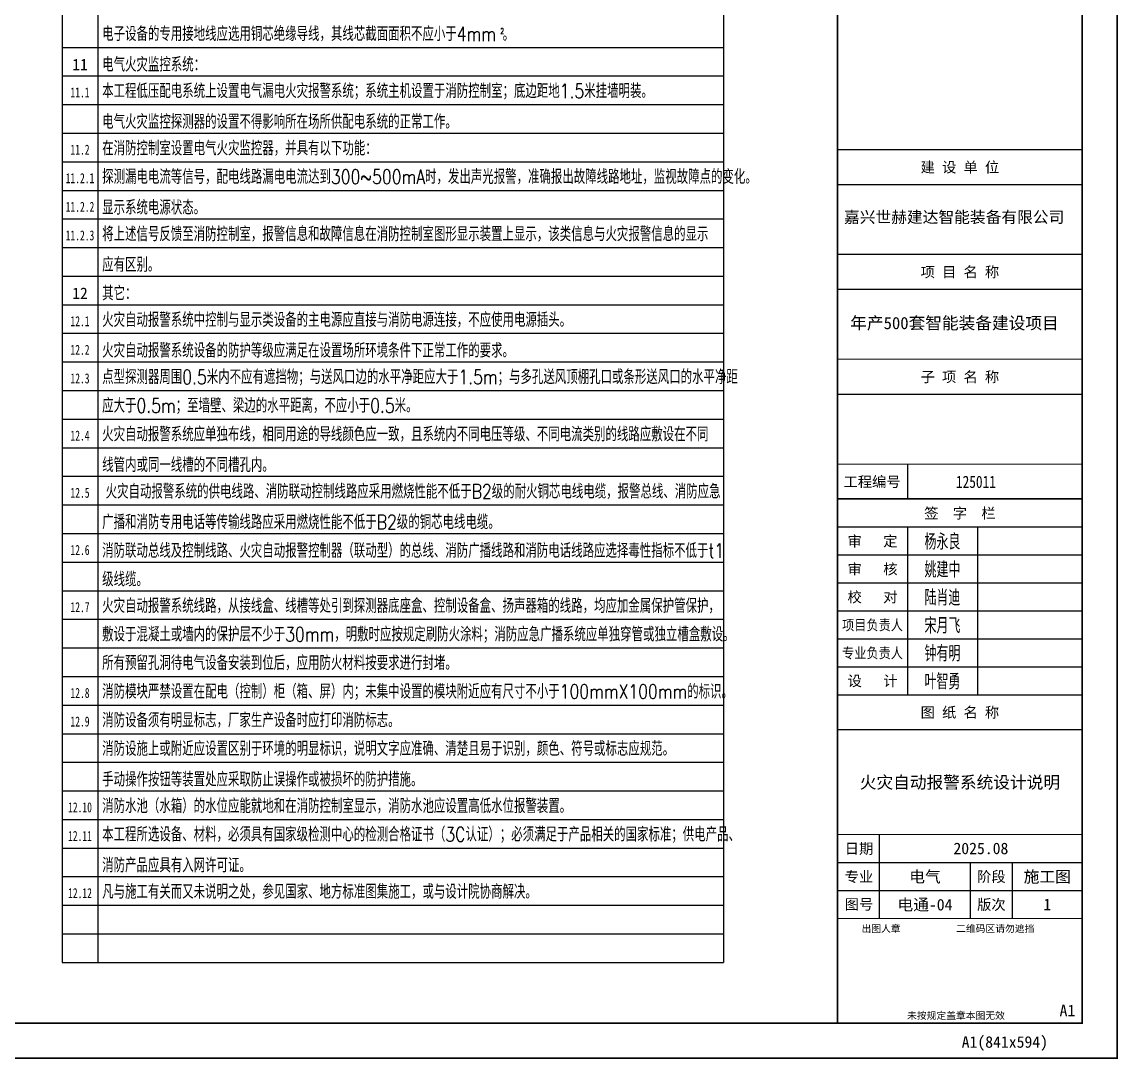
# Model space of a CAD drawing. Extents: x -1396510 to 1250330, y -1892470 to 1623980.
# Drawn here: x -1149680 to -1115182, y -157408 to -124766 of the extents above; entities that cross this region are included whole.
import ezdxf
from ezdxf.enums import TextEntityAlignment as Align

# ---------------------------------------------------------------- set-up
doc = ezdxf.new("R2010")
doc.units = 0
doc.header["$LTSCALE"] = 1000
doc.header["$MEASUREMENT"] = 0
doc.layers.get('Defpoints').update_dxf_attribs({"color": 210})
for name, color, linetype in [('0-cxFrame', 155, 'Continuous'), ('qianming', 155, 'Continuous'), ('TEL_TEXT', 7, 'Continuous'), ('经纶图框—文字', 3, 'Continuous')]:
    doc.layers.add(name, color=color, linetype=linetype)
doc.layers.add('0-cxText', color=131, linetype='Continuous', lineweight=25)
doc.styles.add('-宋体', font='', dxfattribs={"width": 0.8})
doc.styles.add('_TEL_DIM', font='SIMPLEX', dxfattribs={"width": 0.8, "height": 3.5, "bigfont": 'HZTXT'})
doc.styles.add('BZHZ', font='bzxw', dxfattribs={"width": 0.8, "bigfont": 'bzhz'})
doc.styles.add('cx_biaoti', font='')
doc.styles.add('cx_tuming', font='simhei.ttf')
doc.styles.add('cx_tuqian1', font='')
doc.styles.add('TKJY_宋体', font='', dxfattribs={"width": 0.8})
doc.styles.add('黑体', font='simhei.ttf', dxfattribs={"height": 12})
doc.styles.get('-宋体').set_extended_font_data('SimSun')
doc.styles.get('cx_biaoti').set_extended_font_data('SimSun')
doc.styles.get('cx_tuqian1').set_extended_font_data('SimSun')
doc.styles.get('TKJY_宋体').set_extended_font_data('SimSun')

# ---------------------------------------------------------------- blocks, each defined once
blk = doc.blocks.new('zjcx_lan_qianzi(Dragon)')
for p, q in [((-7000, 4800), (0, 4800)), ((-5000, 4800), (-5000, 0)), ((-3000, 4800), (-3000, 0)), ((-7000, 4000), (0, 4000)), ((-7000, 3200), (0, 3200)), ((-7000, 2400), (0, 2400)), ((-7000, 1600), (0, 1600)), ((-7000, 800), (0, 800))]:
    blk.add_line(p, q)
at = {"const_width": 30}
blk.add_lwpolyline([(-7000, 5600), (0, 5600)], dxfattribs=at)
blk.add_lwpolyline([(-7000, 5600), (0, 5600), (0, 0), (-7000, 0)], close=True, dxfattribs=at)
at = {"style": 'cx_biaoti'}
for s, p in [('签  字  栏', (-3500, 5200)), ('审   定', (-6000, 4400)), ('审   核', (-6000, 3600)), ('校   对', (-6000, 2800)), ('设   计', (-6000, 400))]:
    blk.add_text(s, height=300, dxfattribs=at).set_placement(p, align=Align.MIDDLE)
at = {"style": 'cx_biaoti', "width": 0.85}
for s, p in [('项目负责人', (-6000, 2000)), ('专业负责人', (-6000, 1200))]:
    blk.add_text(s, height=300, dxfattribs=at).set_placement(p, align=Align.MIDDLE)
blk = doc.blocks.new('T-签字(Dragon)')
at = {"layer": '0-cxFrame'}
blk.add_blockref('zjcx_lan_qianzi(Dragon)', (0, 0), dxfattribs=at)
at = {"layer": 'qianming', "style": 'BZHZ', "width": 0.8}
for s, p in [('杨永良', (-4000, 4400)), ('姚建中', (-4000, 3600)), ('陆肖迪', (-4000, 2800)), ('宋月飞', (-4000, 2000)), ('钟有明', (-4000, 1200)), ('叶智勇', (-4000, 400))]:
    blk.add_text(s, height=450, dxfattribs=at).set_placement(p, align=Align.MIDDLE)
blk = doc.blocks.new('zjcx_lan_tuming(Dragon)')
for p, q in [((-7000, 8400), (0, 8400)), ((-5800, 3000), (-5800, 5400)), ((-7000, 4600), (0, 4600)), ((-3200, 3000), (-3200, 4600)), ((-2000, 3000), (-2000, 4600)), ((-7000, 3800), (0, 3800))]:
    blk.add_line(p, q)
at = {"const_width": 30}
for points in [[(-7000, 9400), (0, 9400)], [(-7000, 5400), (0, 5400)], [(-7000, 3000), (0, 3000)], [(-7000, 0), (0, 0)]]:
    blk.add_lwpolyline(points, dxfattribs=at)
blk.add_lwpolyline([(-7000, 9400), (0, 9400), (0, 0), (-7000, 0)], close=True)
at = {"style": 'cx_biaoti'}
for s, p in [('图 纸 名 称', (-3500, 8900)), ('日期', (-6388, 5000)), ('专业', (-6388, 4200)), ('阶段', (-2600, 4200)), ('图号', (-6388, 3400)), ('版次', (-2600, 3400))]:
    blk.add_text(s, height=300, dxfattribs=at).set_placement(p, align=Align.MIDDLE)
for s, p in [('出图人章', (-6316, 2607)), ('二维码区请勿遮挡', (-3609, 2607)), ('未按规定盖章本图无效', (-5013, 120))]:
    blk.add_text(s, height=200, dxfattribs=at).set_placement(p)
blk = doc.blocks.new('T-图签(Dragon)')
blk.add_blockref('zjcx_lan_tuming(Dragon)', (0, 0))
at = {"color": 3, "style": 'cx_biaoti'}
for s, p in [('2025.08', (-2900, 5000)), ('电气', (-4500, 4200)), ('施工图', (-1000, 4200))]:
    blk.add_text(s, height=330, dxfattribs=at).set_placement(p, align=Align.MIDDLE)
blk = doc.blocks.new('zjcx_lan_xiangmu(Dragon)')
for p, q in [((-7000, 9000), (0, 9000)), ((-7000, 6000), (0, 6000)), ((-7000, 3000), (0, 3000)), ((-5000, 1000), (-5000, 0))]:
    blk.add_line(p, q)
at = {"const_width": 30}
for points in [[(-7000, 10000), (0, 10000)], [(-7000, 7000), (0, 7000)], [(-7000, 7000), (0, 7000)], [(-7000, 4000), (0, 4000)], [(-7000, 4000), (0, 4000)], [(-7000, 1000), (0, 1000)], [(-7000, 0), (0, 0)]]:
    blk.add_lwpolyline(points, dxfattribs=at)
blk.add_lwpolyline([(-7000, 10000), (0, 10000), (0, 0), (-7000, 0)], close=True)
at = {"style": 'cx_biaoti'}
for s, p in [('建 设 单 位', (-3500, 9500)), ('项 目 名 称', (-3500, 6500)), ('子 项 名 称', (-3500, 3500)), ('工程编号', (-6013, 500))]:
    blk.add_text(s, height=300, dxfattribs=at).set_placement(p, align=Align.MIDDLE)
blk = doc.blocks.new('T-项目(Dragon)')
blk.add_blockref('zjcx_lan_xiangmu(Dragon)', (0, 0))
at = {"color": 3, "style": 'cx_tuming'}
for s, height, p in [('嘉兴世赫建达智能装备有限公司', 330, (-6816, 7901)), ('年产500套智能装备建设项目 ', 350, (-6638, 4859))]:
    blk.add_text(s, height=height, dxfattribs=at).set_placement(p)
at = {"layer": '经纶图框—文字', "color": 4, "style": 'TKJY_宋体', "width": 0.8}
blk.add_text('125011', height=350, dxfattribs=at).set_placement((-3042, 316), align=Align.CENTER)
blk = doc.blocks.new('zjcx_T1(Dragon)')
at = {"layer": '0-cxFrame', "const_width": 50}
blk.add_lwpolyline([(-7000, 0), (0, 0), (0, 57400), (-7000, 57400)], close=True, dxfattribs=at)
at = {"layer": '0-cxFrame'}
for name, p in [('T-项目(Dragon)', (0, 15000)), ('T-签字(Dragon)', (0, 9400)), ('T-图签(Dragon)', (0, 0))]:
    blk.add_blockref(name, p, dxfattribs=at)
blk = doc.blocks.new('TK22.A1 L(Dragon)')
at = {"layer": '0-cxFrame', "color": 7, "const_width": 0.5}
blk.add_lwpolyline([(0, 0), (-841, 0), (-841, 594), (0, 594)], close=True, dxfattribs=at)
at = {"layer": '0-cxFrame', "const_width": 0.5}
for points in [[(-80, 10), (-821, 10), (-821, 584), (-80, 584)], [(-10, 10), (-80, 10), (-80, 584), (-10, 584)]]:
    blk.add_lwpolyline(points, close=True, dxfattribs=at)
at = {"layer": '0-cxFrame', "xscale": 0.01, "yscale": 0.01, "zscale": 0.01}
blk.add_blockref('zjcx_T1(Dragon)', (-10, 10), dxfattribs=at)
at = {"style": '黑体', "flags": 4}
blk.add_attdef('图幅', text='', height=3.3, dxfattribs=at).set_placement((-40, 3), align=Align.RIGHT)
at = {"layer": '0-cxFrame', "style": '黑体'}
blk.add_text('(841x594)', height=3.3, dxfattribs=at).set_placement((-40, 3))
at = {"layer": '0-cxText', "flags": 4}
for tag, height, style, p in [('建设单位', 3.5, 'cx_tuming', (-45, 240)), ('项目名称', 3.5, 'cx_tuming', (-45, 210)), ('子项名称', 3.5, 'cx_tuming', (-45, 180)), ('工程编号', 3.3, 'cx_tuqian1', (-35, 165)), ('图名1', 3.5, 'cx_tuming', (-45, 87)), ('图名2', 3.5, 'cx_tuming', (-45, 79)), ('图名3', 3.5, 'cx_tuming', (-45, 71)), ('出图日期', 3.3, 'cx_tuqian1', (-39, 60)), ('专业', 3.3, 'cx_tuqian1', (-55, 52)), ('图号', 3.3, 'cx_tuqian1', (-55, 44)), ('版次', 3.3, 'cx_tuqian1', (-20, 44))]:
    blk.add_attdef(tag, text='', height=height, dxfattribs=dict(at, style=style)).set_placement(p, align=Align.MIDDLE)
at = {"layer": 'Defpoints', "color": 6, "flags": 4}
for tag, height, style, p in [('tufu', 3.3, '黑体', (-12, 12)), ('dwfname', 4, 'cx_tuqian1', (-80, 3))]:
    blk.add_attdef(tag, text='', height=height, dxfattribs=dict(at, style=style)).set_placement(p, align=Align.RIGHT)

msp = doc.modelspace()

# ---------------------------------------------------------------- linework, layer by layer
at = {"layer": 'TEL_TEXT', "color": 6}
for p, q in [((-1148414.9, -94966.3), (-1148414.9, -154366.3)), ((-1147289.9, -94966.3), (-1147289.9, -154366.3)), ((-1127604.9, -94966.3), (-1127604.9, -154366.3)), ((-1148414.9, -125566.3), (-1127604.9, -125566.3)), ((-1148414.9, -126466.3), (-1127604.9, -126466.3)), ((-1148414.9, -127366.3), (-1127604.9, -127366.3)), ((-1148414.9, -128266.3), (-1127604.9, -128266.3)), ((-1148414.9, -129166.3), (-1127604.9, -129166.3)), ((-1148414.9, -130066.3), (-1127604.9, -130066.3)), ((-1148414.9, -130966.3), (-1127604.9, -130966.3)), ((-1148414.9, -131866.3), (-1127604.9, -131866.3)), ((-1148414.9, -132766.3), (-1127604.9, -132766.3)), ((-1148414.9, -133666.3), (-1127604.9, -133666.3)), ((-1148414.9, -134566.3), (-1127604.9, -134566.3)), ((-1148414.9, -135466.3), (-1127604.9, -135466.3)), ((-1148414.9, -136366.3), (-1127604.9, -136366.3)), ((-1148414.9, -137266.3), (-1127604.9, -137266.3)), ((-1148414.9, -138166.3), (-1127604.9, -138166.3)), ((-1148414.9, -139066.3), (-1127604.9, -139066.3)), ((-1148414.9, -139966.3), (-1127604.9, -139966.3)), ((-1148414.9, -140866.3), (-1127604.9, -140866.3)), ((-1148414.9, -141766.3), (-1127604.9, -141766.3)), ((-1148414.9, -142666.3), (-1127604.9, -142666.3)), ((-1148414.9, -143566.3), (-1127604.9, -143566.3)), ((-1148414.9, -144466.3), (-1127604.9, -144466.3)), ((-1148414.9, -145366.3), (-1127604.9, -145366.3)), ((-1148414.9, -146266.3), (-1127604.9, -146266.3)), ((-1148414.9, -147166.3), (-1127604.9, -147166.3)), ((-1148414.9, -148066.3), (-1127604.9, -148066.3)), ((-1148414.9, -148966.3), (-1127604.9, -148966.3)), ((-1148414.9, -149866.3), (-1127604.9, -149866.3)), ((-1148414.9, -150766.3), (-1127604.9, -150766.3)), ((-1148414.9, -151666.3), (-1127604.9, -151666.3)), ((-1148414.9, -152566.3), (-1127604.9, -152566.3)), ((-1148414.9, -153466.3), (-1127604.9, -153466.3)), ((-1148414.9, -154366.3), (-1127604.9, -154366.3))]:
    msp.add_line(p, q, dxfattribs=at)

# ---------------------------------------------------------------- block references
at = {"layer": '0-cxFrame'}
ref = msp.add_blockref('TK22.A1 L(Dragon)', (-1115210, -157380), dxfattribs=dict(at, xscale=110, yscale=110, zscale=110))
ref.add_attrib('图名2', '火灾自动报警系统设计说明', dxfattribs={"layer": '0-cxText', "height": 385, "style": 'cx_tuming'}).set_placement((-1120160, -148690), align=Align.MIDDLE)
ref.add_attrib('图号', '电通-04', dxfattribs={"layer": '0-cxText', "height": 363, "style": 'cx_tuqian1'}).set_placement((-1121260, -152540), align=Align.MIDDLE)
ref.add_attrib('版次', '1', dxfattribs={"layer": '0-cxText', "height": 363, "style": 'cx_tuqian1'}).set_placement((-1117410, -152540), align=Align.MIDDLE)
ref.add_attrib('图幅', 'A1', dxfattribs={"layer": '0', "height": 363, "style": '黑体'}).set_placement((-1119610, -157050), align=Align.RIGHT)
ref.add_attrib('tufu', 'A1', dxfattribs={"layer": 'Defpoints', "color": 6, "height": 363, "style": '黑体'}).set_placement((-1116530, -156060), align=Align.RIGHT)

# ---------------------------------------------------------------- texts
at = {"layer": 'TEL_TEXT', "style": '_TEL_DIM'}
for s, height, width, p in [('电子设备的专用接地线应选用铜芯绝缘导线，其线芯截面面积不应小于4mm', 450, 0.8, (-1147154.9, -125367.5)), ('2', 180, 0.6, (-1134623.4, -125142.5)), ('。', 450, 0.8, (-1134551.4, -125367.5)), ('电气火灾监控系统：', 450, 0.8, (-1147154.9, -126331.3)), ('本工程低压配电系统上设置电气漏电火灾报警系统；系统主机设置于消防控制室；底边距地1.5米挂墙明装。', 450, 0.8, (-1147154.9, -127164)), ('其它：', 450, 0.8, (-1147154.9, -133531.3)), ('点型探测器周围0.5米内不应有遮挡物；与送风口边的水平净距应大于1.5m；与多孔送风顶棚孔口或条形送风口的水平净距', 450, 0.8, (-1147154.9, -136164)), ('应大于0.5m；至墙壁、梁边的水平距离，不应小于0.5米。', 450, 0.8, (-1147154.9, -137064)), ('所有预留孔洞待电气设备安装到位后，应用防火材料按要求进行封堵。', 450, 0.8, (-1147154.9, -145164)), ('消防模块严禁设置在配电（控制）柜（箱、屏）内；未集中设置的模块附近应有尺寸不小于100mmX100mm的标识。', 450, 0.8, (-1147154.9, -146064)), ('消防设备须有明显标志，厂家生产设备时应打印消防标志。', 450, 0.8, (-1147154.9, -146967.5)), ('本工程所选设备、材料，必须具有国家级检测中心的检测合格证书（3C认证）；必须满足于产品相关的国家标准；供电产品、', 450, 0.8, (-1147154.9, -150560.5)), ('消防产品应具有入网许可证。', 450, 0.8, (-1147154.9, -151531.3)), ('凡与施工有关而又未说明之处，参见国家、地方标准图集施工，或与设计院协商解决。', 450, 0.8, (-1147154.9, -152364))]:
    msp.add_text(s, height=height, dxfattribs=dict(at, width=width)).set_placement(p)
at = {"layer": 'TEL_TEXT', "style": '-宋体'}
for s, p in [('11', (-1147852.4, -126286.3)), ('12', (-1147852.4, -133486.3))]:
    msp.add_text(s, height=360, dxfattribs=at).set_placement(p, align=Align.CENTER)
at = {"layer": 'TEL_TEXT', "style": '-宋体', "width": 0.7}
for s, p in [('11.1', (-1147852.4, -127141.3)), ('12.3', (-1147852.4, -136141.3)), ('12.7', (-1147852.4, -143341.3)), ('12.8', (-1147852.4, -146041.3)), ('12.9', (-1147852.4, -146941.3)), ('12.11', (-1147852.4, -150541.3)), ('12.12', (-1147852.4, -152341.3))]:
    msp.add_text(s, height=315, dxfattribs=at).set_placement(p, align=Align.CENTER)
at = {"layer": 'TEL_TEXT', "color": 1, "style": '_TEL_DIM', "width": 0.8}
for s, p in [('电气火灾监控探测器的设置不得影响所在场所供配电系统的正常工作。', (-1147154.9, -128131.3)), ('在消防控制室设置电气火灾监控器，并具有以下功能：', (-1147154.9, -128967.5)), ('探测漏电电流等信号，配电线路漏电电流达到300~500mA时，发出声光报警，准确报出故障线路地址，监视故障点的变化。', (-1147154.9, -129864)), ('显示系统电源状态。', (-1147154.9, -130831.3)), ('将上述信号反馈至消防控制室，报警信息和故障信息在消防控制室图形显示装置上显示，该类信息与火灾报警信息的显示', (-1147154.9, -131667.5)), ('应有区别。', (-1147154.9, -132631.3)), ('火灾自动报警系统应单独布线，相同用途的导线颜色应一致，且系统内不同电压等级、不同电流类别的线路应敷设在不同', (-1147154.9, -137967.5)), ('线管内或同一线槽的不同槽孔内。', (-1147154.9, -138931.3)), ('火灾自动报警系统的供电线路、消防联动控制线路应采用燃烧性能不低于B2级的耐火铜芯电线电缆，报警总线、消防应急', (-1147046, -139767.5)), ('广播和消防专用电话等传输线路应采用燃烧性能不低于B2级的铜芯电线电缆。', (-1147154.9, -140731.3)), ('消防联动总线及控制线路、火灾自动报警控制器（联动型）的总线、消防广播线路和消防电话线路应选择毒性指标不低于t1', (-1147154.9, -141631.3)), ('级线缆。', (-1147154.9, -142531.3)), ('火灾自动报警系统线路，从接线盒、线槽等处引到探测器底座盒、控制设备盒、扬声器箱的线路，均应加金属保护管保护，', (-1147154.9, -143367.5)), ('敷设于混凝土或墙内的保护层不少于30mm，明敷时应按规定刷防火涂料；消防应急广播系统应单独穿管或独立槽盒敷设。', (-1147154.9, -144264)), ('消防设施上或附近应设置区别于环境的明显标识，说明文字应准确、清楚且易于识别，颜色、符号或标志应规范。', (-1147154.9, -147864)), ('手动操作按钮等装置处应采取防止误操作或被损坏的防护措施。', (-1147154.9, -148831.3)), ('消防水池（水箱）的水位应能就地和在消防控制室显示，消防水池应设置高低水位报警装置。', (-1147154.9, -149667.5))]:
    msp.add_text(s, height=450, dxfattribs=at).set_placement(p)
at = {"layer": 'TEL_TEXT', "color": 1, "style": '-宋体', "width": 0.7}
for s, p in [('11.2', (-1147852.4, -128941.3)), ('11.2.1', (-1147852.4, -129841.3)), ('11.2.2', (-1147852.4, -130741.3)), ('11.2.3', (-1147852.4, -131641.3)), ('12.4', (-1147852.4, -137941.3)), ('12.5', (-1147852.4, -139741.3)), ('12.6', (-1147852.4, -141541.3)), ('12.10', (-1147852.4, -149641.3))]:
    msp.add_text(s, height=315, dxfattribs=at).set_placement(p, align=Align.CENTER)
at = {"layer": 'TEL_TEXT', "color": 3, "style": '-宋体', "width": 0.7}
for s, p in [('12.1', (-1147852.4, -134341.3)), ('12.2', (-1147852.4, -135241.3))]:
    msp.add_text(s, height=315, dxfattribs=at).set_placement(p, align=Align.CENTER)
at = {"layer": 'TEL_TEXT', "color": 3, "style": '_TEL_DIM', "width": 0.8}
for s, p in [('火灾自动报警系统中控制与显示类设备的主电源应直接与消防电源连接，不应使用电源插头。', (-1147154.9, -134367.5)), ('火灾自动报警系统设备的防护等级应满足在设置场所环境条件下正常工作的要求。', (-1147154.9, -135331.3))]:
    msp.add_text(s, height=450, dxfattribs=at).set_placement(p)

doc.saveas('drawing.dxf')
